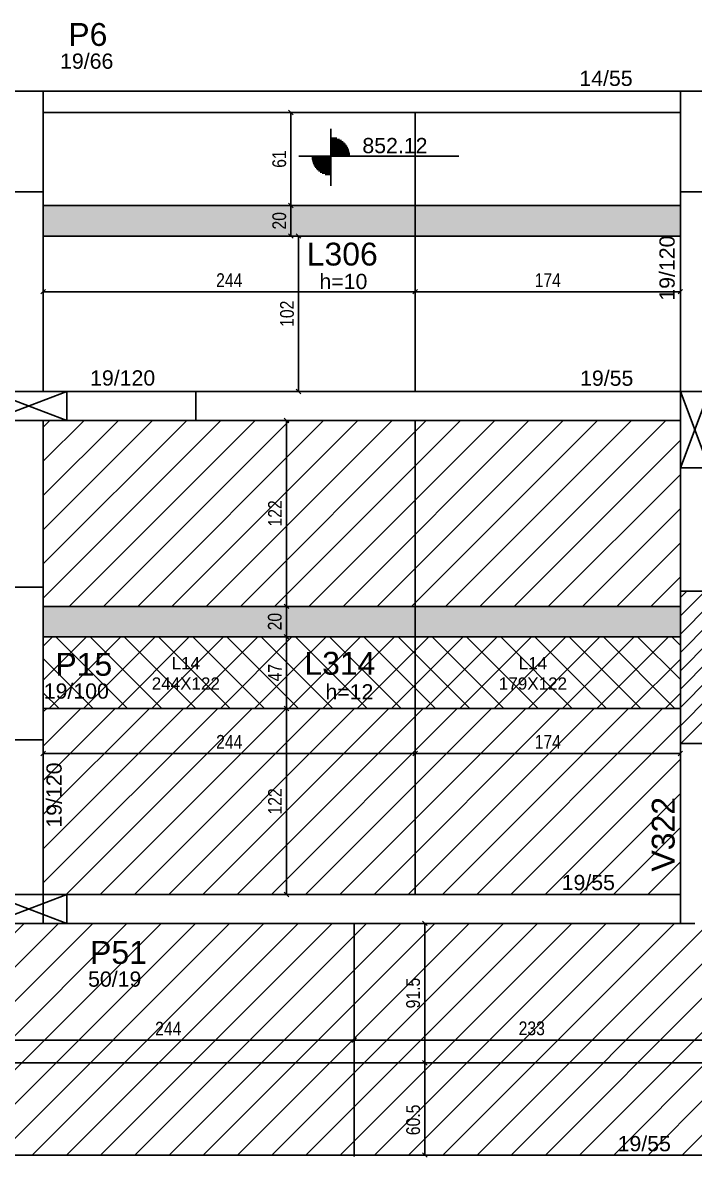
# Model space of a CAD drawing. Header units: millimetres. Extents: x 2659 to 6265, y 1520 to 2860.
# Drawn here: x 4902 to 5342, y 2108 to 2853 of the extents above; entities that cross this region are included whole.
import ezdxf

# ---------------------------------------------------------------- set-up
doc = ezdxf.new("R2010")
doc.units = ezdxf.units.MM
for name, color, linetype in [('1', 1, 'Continuous'), ('3', 3, 'Continuous'), ('4', 4, 'Continuous'), ('7', 7, 'Continuous'), ('AUX00', 7, 'Continuous'), ('Painéis', 200, 'Continuous')]:
    doc.layers.add(name, color=color, linetype=linetype)
doc.layers.add('Hachura', color=251, linetype='Continuous', lineweight=9)
doc.layers.add('REAPROVEITAMENTO', color=251, linetype='Continuous', lineweight=9)
doc.styles.add('COTA TECNICA-50', font='techl___.ttf', dxfattribs={"height": 9})
doc.styles.get("Standard").update_dxf_attribs({"font": 'arial.ttf'})
doc.dimstyles.new('COTA PAINEL-50', dxfattribs={"dimtxt": 9, "dimasz": 3, "dimexe": 3, "dimexo": 3, "dimgap": 3, "dimtad": 1, "dimdec": 1, "dimzin": 12, "dimdsep": 46, "dimtxsty": 'COTA TECNICA-50', "dimblk1": 'OBLIQUE', "dimblk2": 'OBLIQUE', "dimsah": 1, "dimcen": 0.9, "dimclrd": 4, "dimclre": 4, "dimclrt": 240, "dimadec": 1, "dimazin": 3, "dimtfac": 1, "dimtdec": 1, "dimtmove": 0, "dimatfit": 3, "dimfxl": 1, "dimtolj": 1, "dimtzin": 12, "dimarcsym": 0})

# ---------------------------------------------------------------- blocks, each defined once
blk = doc.blocks.new('_Oblique')
at = {"color": 0, "linetype": 'ByBlock', "lineweight": -2}
blk.add_line((-0.5, -0.5), (0.5, 0.5), dxfattribs=at)
blk = doc.blocks.new('*D116')
at = {"layer": 'Defpoints', "color": 0, "transparency": 16777216}
for p in [(5165.4, 2261.94), (5165.4, 2261.94), (5165.4, 2170.44)]:
    blk.add_point(p, dxfattribs=at)
at = {"layer": 'Painéis', "color": 4, "lineweight": -2, "transparency": 16777216}
blk.add_line((5165.4, 2170.44), (5165.4, 2261.94), dxfattribs=at)
at = {"layer": 'Painéis', "color": 4, "lineweight": -2, "transparency": 16777216, "xscale": 3, "yscale": 3, "zscale": 3}
for p, rotation in [((5165.4, 2261.94), 90), ((5165.4, 2170.44), 270)]:
    blk.add_blockref('_Oblique', p, dxfattribs=dict(at, rotation=rotation))
at = {"layer": 'Painéis', "color": 240, "transparency": 16777216, "insert": (5157.77, 2216.19), "char_height": 9, "attachment_point": 5, "rotation": 90, "style": 'COTA TECNICA-50'}
blk.add_mtext('\\A1;91.5', dxfattribs=at)
blk = doc.blocks.new('*D117')
at = {"layer": 'Defpoints', "color": 0, "transparency": 16777216}
for p in [(4875.07, 2185.32), (4875.07, 2185.32), (5119.07, 2185.32)]:
    blk.add_point(p, dxfattribs=at)
at = {"layer": 'Painéis', "color": 4, "lineweight": -2, "transparency": 16777216}
blk.add_line((5119.07, 2185.32), (4875.07, 2185.32), dxfattribs=at)
at = {"layer": 'Painéis', "color": 4, "lineweight": -2, "transparency": 16777216, "xscale": 3, "yscale": 3, "zscale": 3, "rotation": 180}
blk.add_blockref('_Oblique', (4875.07, 2185.32), dxfattribs=at)
at = {"layer": 'Painéis', "color": 4, "lineweight": -2, "transparency": 16777216, "xscale": 3, "yscale": 3, "zscale": 3}
blk.add_blockref('_Oblique', (5119.07, 2185.32), dxfattribs=at)
at = {"layer": 'Painéis', "color": 240, "transparency": 16777216, "insert": (4997.07, 2192.88), "char_height": 9, "attachment_point": 5, "style": 'COTA TECNICA-50'}
blk.add_mtext('\\A1;244', dxfattribs=at)
blk = doc.blocks.new('*D119')
at = {"layer": 'Defpoints', "color": 0, "transparency": 16777216}
for p in [(5119.07, 2185.32), (5352.07, 2185.32), (5352.07, 2185.32)]:
    blk.add_point(p, dxfattribs=at)
at = {"layer": 'Painéis', "color": 4, "lineweight": -2, "transparency": 16777216}
blk.add_line((5119.07, 2185.32), (5352.07, 2185.32), dxfattribs=at)
at = {"layer": 'Painéis', "color": 4, "lineweight": -2, "transparency": 16777216, "xscale": 3, "yscale": 3, "zscale": 3, "rotation": 180}
blk.add_blockref('_Oblique', (5119.07, 2185.32), dxfattribs=at)
at = {"layer": 'Painéis', "color": 4, "lineweight": -2, "transparency": 16777216, "xscale": 3, "yscale": 3, "zscale": 3}
blk.add_blockref('_Oblique', (5352.07, 2185.32), dxfattribs=at)
at = {"layer": 'Painéis', "color": 240, "transparency": 16777216, "insert": (5235.57, 2193.02), "char_height": 9, "attachment_point": 5, "style": 'COTA TECNICA-50'}
blk.add_mtext('\\A1;233', dxfattribs=at)
blk = doc.blocks.new('*D120')
at = {"layer": 'Defpoints', "color": 0, "transparency": 16777216}
for p in [(5165.4, 2170.44), (5165.4, 2109.94), (5165.4, 2109.94)]:
    blk.add_point(p, dxfattribs=at)
at = {"layer": 'Painéis', "color": 4, "lineweight": -2, "transparency": 16777216}
blk.add_line((5165.4, 2170.44), (5165.4, 2109.94), dxfattribs=at)
at = {"layer": 'Painéis', "color": 4, "lineweight": -2, "transparency": 16777216, "xscale": 3, "yscale": 3, "zscale": 3}
for p, rotation in [((5165.4, 2170.44), 90), ((5165.4, 2109.94), 270)]:
    blk.add_blockref('_Oblique', p, dxfattribs=dict(at, rotation=rotation))
at = {"layer": 'Painéis', "color": 240, "transparency": 16777216, "insert": (5157.8, 2132.98), "char_height": 9, "attachment_point": 5, "rotation": 90, "style": 'COTA TECNICA-50'}
blk.add_mtext('\\A1;60.5', dxfattribs=at)
blk = doc.blocks.new('*D17')
at = {"layer": 'Defpoints', "color": 0, "transparency": 16777216}
for p in [(5074.62, 2591.94), (5074.62, 2469.94), (5074.62, 2469.94)]:
    blk.add_point(p, dxfattribs=at)
at = {"layer": 'Painéis', "color": 4, "lineweight": -2, "transparency": 16777216}
blk.add_line((5074.62, 2591.94), (5074.62, 2469.94), dxfattribs=at)
at = {"layer": 'Painéis', "color": 4, "lineweight": -2, "transparency": 16777216, "xscale": 3, "yscale": 3, "zscale": 3}
for p, rotation in [((5074.62, 2591.94), 90), ((5074.62, 2469.94), 270)]:
    blk.add_blockref('_Oblique', p, dxfattribs=dict(at, rotation=rotation))
at = {"layer": 'Painéis', "color": 240, "transparency": 16777216, "insert": (5067.07, 2530.94), "char_height": 9, "attachment_point": 5, "rotation": 90, "style": 'COTA TECNICA-50'}
blk.add_mtext('\\A1;122', dxfattribs=at)
blk = doc.blocks.new('*D18')
at = {"layer": 'Defpoints', "color": 0, "transparency": 16777216}
for p in [(5074.62, 2469.94), (5074.62, 2449.94), (5074.62, 2449.94)]:
    blk.add_point(p, dxfattribs=at)
at = {"layer": 'Painéis', "color": 4, "lineweight": -2, "transparency": 16777216}
blk.add_line((5074.62, 2469.94), (5074.62, 2449.94), dxfattribs=at)
at = {"layer": 'Painéis', "color": 4, "lineweight": -2, "transparency": 16777216, "xscale": 3, "yscale": 3, "zscale": 3}
for p, rotation in [((5074.62, 2469.94), 90), ((5074.62, 2449.94), 270)]:
    blk.add_blockref('_Oblique', p, dxfattribs=dict(at, rotation=rotation))
at = {"layer": 'Painéis', "color": 240, "transparency": 16777216, "insert": (5067.03, 2459.94), "char_height": 9, "attachment_point": 5, "rotation": 90, "style": 'COTA TECNICA-50'}
blk.add_mtext('\\A1;20', dxfattribs=at)
blk = doc.blocks.new('*D19')
at = {"layer": 'Defpoints', "color": 0, "transparency": 16777216}
for p in [(5074.62, 2449.94), (5074.62, 2402.94), (5074.62, 2402.94)]:
    blk.add_point(p, dxfattribs=at)
at = {"layer": 'Painéis', "color": 4, "lineweight": -2, "transparency": 16777216}
blk.add_line((5074.62, 2449.94), (5074.62, 2402.94), dxfattribs=at)
at = {"layer": 'Painéis', "color": 4, "lineweight": -2, "transparency": 16777216, "xscale": 3, "yscale": 3, "zscale": 3}
for p, rotation in [((5074.62, 2449.94), 90), ((5074.62, 2402.94), 270)]:
    blk.add_blockref('_Oblique', p, dxfattribs=dict(at, rotation=rotation))
at = {"layer": 'Painéis', "color": 240, "transparency": 16777216, "insert": (5067.06, 2426.44), "char_height": 9, "attachment_point": 5, "rotation": 90, "style": 'COTA TECNICA-50'}
blk.add_mtext('\\A1;47', dxfattribs=at)
blk = doc.blocks.new('*D20')
at = {"layer": 'Defpoints', "color": 0, "transparency": 16777216}
for p in [(5074.62, 2402.94), (5074.62, 2280.94), (5074.62, 2280.94)]:
    blk.add_point(p, dxfattribs=at)
at = {"layer": 'Painéis', "color": 4, "lineweight": -2, "transparency": 16777216}
blk.add_line((5074.62, 2402.94), (5074.62, 2280.94), dxfattribs=at)
at = {"layer": 'Painéis', "color": 4, "lineweight": -2, "transparency": 16777216, "xscale": 3, "yscale": 3, "zscale": 3}
for p, rotation in [((5074.62, 2402.94), 90), ((5074.62, 2280.94), 270)]:
    blk.add_blockref('_Oblique', p, dxfattribs=dict(at, rotation=rotation))
at = {"layer": 'Painéis', "color": 240, "transparency": 16777216, "insert": (5067.07, 2341.94), "char_height": 9, "attachment_point": 5, "rotation": 90, "style": 'COTA TECNICA-50'}
blk.add_mtext('\\A1;122', dxfattribs=at)
blk = doc.blocks.new('*D155')
at = {"layer": 'Defpoints', "color": 0, "transparency": 16777216}
for p in [(4915.07, 2373.48), (5159.07, 2373.48), (5159.07, 2373.48)]:
    blk.add_point(p, dxfattribs=at)
at = {"layer": 'Painéis', "color": 4, "lineweight": -2, "transparency": 16777216}
blk.add_line((4915.07, 2373.48), (5159.07, 2373.48), dxfattribs=at)
at = {"layer": 'Painéis', "color": 4, "lineweight": -2, "transparency": 16777216, "xscale": 3, "yscale": 3, "zscale": 3, "rotation": 180}
blk.add_blockref('_Oblique', (4915.07, 2373.48), dxfattribs=at)
at = {"layer": 'Painéis', "color": 4, "lineweight": -2, "transparency": 16777216, "xscale": 3, "yscale": 3, "zscale": 3}
blk.add_blockref('_Oblique', (5159.07, 2373.48), dxfattribs=at)
at = {"layer": 'Painéis', "color": 240, "transparency": 16777216, "insert": (5037.07, 2381.04), "char_height": 9, "attachment_point": 5, "style": 'COTA TECNICA-50'}
blk.add_mtext('\\A1;244', dxfattribs=at)
blk = doc.blocks.new('*D21')
at = {"layer": 'Defpoints', "color": 0, "transparency": 16777216}
for p in [(5159.07, 2373.48), (5333.07, 2373.48), (5333.07, 2373.48)]:
    blk.add_point(p, dxfattribs=at)
at = {"layer": 'Painéis', "color": 4, "lineweight": -2, "transparency": 16777216}
blk.add_line((5159.07, 2373.48), (5333.07, 2373.48), dxfattribs=at)
at = {"layer": 'Painéis', "color": 4, "lineweight": -2, "transparency": 16777216, "xscale": 3, "yscale": 3, "zscale": 3, "rotation": 180}
blk.add_blockref('_Oblique', (5159.07, 2373.48), dxfattribs=at)
at = {"layer": 'Painéis', "color": 4, "lineweight": -2, "transparency": 16777216, "xscale": 3, "yscale": 3, "zscale": 3}
blk.add_blockref('_Oblique', (5333.07, 2373.48), dxfattribs=at)
at = {"layer": 'Painéis', "color": 240, "transparency": 16777216, "insert": (5246.07, 2381.04), "char_height": 9, "attachment_point": 5, "style": 'COTA TECNICA-50'}
blk.add_mtext('\\A1;174', dxfattribs=at)
blk = doc.blocks.new('*D179')
at = {"layer": 'Defpoints', "color": 0, "transparency": 16777216}
for p in [(5084.98, 2712.94), (5079.9, 2610.94), (5082.6, 2610.94)]:
    blk.add_point(p, dxfattribs=at)
at = {"layer": 'Painéis', "color": 4, "lineweight": -2, "transparency": 16777216}
for p, q in [((5081.98, 2712.94), (5079.6, 2712.94)), ((5082.6, 2712.94), (5082.6, 2610.94)), ((5082.9, 2610.94), (5085.6, 2610.94))]:
    blk.add_line(p, q, dxfattribs=at)
at = {"layer": 'Painéis', "color": 4, "lineweight": -2, "transparency": 16777216, "xscale": 3, "yscale": 3, "zscale": 3}
for p, rotation in [((5082.6, 2712.94), 90), ((5082.6, 2610.94), 270)]:
    blk.add_blockref('_Oblique', p, dxfattribs=dict(at, rotation=rotation))
at = {"layer": 'Painéis', "color": 240, "transparency": 16777216, "insert": (5075.01, 2661.94), "char_height": 9, "attachment_point": 5, "rotation": 90, "style": 'COTA TECNICA-50'}
blk.add_mtext('\\A1;102', dxfattribs=at)
blk = doc.blocks.new('*D180')
at = {"layer": 'Defpoints', "color": 0, "transparency": 16777216}
for p in [(5077.52, 2732.94), (5082.53, 2732.94), (5077.52, 2712.94)]:
    blk.add_point(p, dxfattribs=at)
at = {"layer": 'Painéis', "color": 4, "lineweight": -2, "transparency": 16777216}
for p, q in [((5079.53, 2732.94), (5074.52, 2732.94)), ((5077.52, 2712.94), (5077.52, 2732.94))]:
    blk.add_line(p, q, dxfattribs=at)
at = {"layer": 'Painéis', "color": 4, "lineweight": -2, "transparency": 16777216, "xscale": 3, "yscale": 3, "zscale": 3}
for p, rotation in [((5077.52, 2732.94), 90), ((5077.52, 2712.94), 270)]:
    blk.add_blockref('_Oblique', p, dxfattribs=dict(at, rotation=rotation))
at = {"layer": 'Painéis', "color": 240, "transparency": 16777216, "insert": (5069.93, 2722.94), "char_height": 9, "attachment_point": 5, "rotation": 90, "style": 'COTA TECNICA-50'}
blk.add_mtext('\\A1;20', dxfattribs=at)
blk = doc.blocks.new('*D35')
at = {"layer": 'Defpoints', "color": 0, "transparency": 16777216}
for p in [(5077.52, 2793.94), (5077.52, 2793.94), (5077.52, 2732.94)]:
    blk.add_point(p, dxfattribs=at)
at = {"layer": 'Painéis', "color": 4, "lineweight": -2, "transparency": 16777216}
blk.add_line((5077.52, 2732.94), (5077.52, 2793.94), dxfattribs=at)
at = {"layer": 'Painéis', "color": 4, "lineweight": -2, "transparency": 16777216, "xscale": 3, "yscale": 3, "zscale": 3}
for p, rotation in [((5077.52, 2793.94), 90), ((5077.52, 2732.94), 270)]:
    blk.add_blockref('_Oblique', p, dxfattribs=dict(at, rotation=rotation))
at = {"layer": 'Painéis', "color": 240, "transparency": 16777216, "insert": (5069.93, 2763.44), "char_height": 9, "attachment_point": 5, "rotation": 90, "style": 'COTA TECNICA-50'}
blk.add_mtext('\\A1;61', dxfattribs=at)
blk = doc.blocks.new('*D181')
at = {"layer": 'Defpoints', "color": 0, "transparency": 16777216}
for p in [(4915.07, 2676.44), (5159.07, 2676.44), (5159.07, 2676.44)]:
    blk.add_point(p, dxfattribs=at)
at = {"layer": 'Painéis', "color": 4, "lineweight": -2, "transparency": 16777216}
blk.add_line((4915.07, 2676.44), (5159.07, 2676.44), dxfattribs=at)
at = {"layer": 'Painéis', "color": 4, "lineweight": -2, "transparency": 16777216, "xscale": 3, "yscale": 3, "zscale": 3, "rotation": 180}
blk.add_blockref('_Oblique', (4915.07, 2676.44), dxfattribs=at)
at = {"layer": 'Painéis', "color": 4, "lineweight": -2, "transparency": 16777216, "xscale": 3, "yscale": 3, "zscale": 3}
blk.add_blockref('_Oblique', (5159.07, 2676.44), dxfattribs=at)
at = {"layer": 'Painéis', "color": 240, "transparency": 16777216, "insert": (5037.07, 2684), "char_height": 9, "attachment_point": 5, "style": 'COTA TECNICA-50'}
blk.add_mtext('\\A1;244', dxfattribs=at)
blk = doc.blocks.new('*D36')
at = {"layer": 'Defpoints', "color": 0, "transparency": 16777216}
for p in [(5159.07, 2676.44), (5333.07, 2676.44), (5333.07, 2676.44)]:
    blk.add_point(p, dxfattribs=at)
at = {"layer": 'Painéis', "color": 4, "lineweight": -2, "transparency": 16777216}
blk.add_line((5159.07, 2676.44), (5333.07, 2676.44), dxfattribs=at)
at = {"layer": 'Painéis', "color": 4, "lineweight": -2, "transparency": 16777216, "xscale": 3, "yscale": 3, "zscale": 3, "rotation": 180}
blk.add_blockref('_Oblique', (5159.07, 2676.44), dxfattribs=at)
at = {"layer": 'Painéis', "color": 4, "lineweight": -2, "transparency": 16777216, "xscale": 3, "yscale": 3, "zscale": 3}
blk.add_blockref('_Oblique', (5333.07, 2676.44), dxfattribs=at)
at = {"layer": 'Painéis', "color": 240, "transparency": 16777216, "insert": (5246.07, 2684), "char_height": 9, "attachment_point": 5, "style": 'COTA TECNICA-50'}
blk.add_mtext('\\A1;174', dxfattribs=at)

msp = doc.modelspace()

# ---------------------------------------------------------------- hatches: boundary and pattern name
at = {"layer": 'Hachura', "linetype": 'ByBlock'}
h = msp.add_hatch(color=256, dxfattribs=at)
h.dxf.hatch_style = 1
h.paths.add_polyline_path([(4915.07, 2712.94), (5333.07, 2712.94), (5333.07, 2732.94), (4915.07, 2732.94)])
h = msp.add_hatch(color=256, dxfattribs=at)
h.dxf.hatch_style = 1
h.paths.add_polyline_path([(4915.07, 2449.94), (5333.07, 2449.94), (5333.07, 2469.94), (4915.07, 2469.94)])
h = msp.add_hatch(dxfattribs=at)
h.set_pattern_fill('ANSI37', color=256, scale=5)
h.set_pattern_definition([(45, (-1016, -142), (-11.22532, 11.22532), []), (135, (-1016, -142), (-11.22532, -11.22532), [])])
h.paths.add_polyline_path([(5333.07, 2449.94), (4915.07, 2449.94), (4915.07, 2402.94), (5333.07, 2402.94)])
at = {"layer": 'REAPROVEITAMENTO', "linetype": 'ByBlock'}
h = msp.add_hatch(dxfattribs=at)
h.set_pattern_fill('ANSI31', color=256, scale=5, style=2)
h.set_pattern_definition([(45, (-1562.182, 667.82), (-11.22532, 11.22532), [])])
h.paths.add_polyline_path([(5333.07, 2469.94), (4915.07, 2469.94), (4915.07, 2591.94), (5333.07, 2591.94)])
h = msp.add_hatch(dxfattribs=at)
h.set_pattern_fill('ANSI31', color=256, scale=5, style=2)
h.set_pattern_definition([(45, (-1562.182, 525.82), (-11.22532, 11.22532), [])])
h.paths.add_polyline_path([(5333.07, 2402.94), (4915.07, 2402.94), (4915.07, 2280.94), (5333.07, 2280.94)])
h = msp.add_hatch(dxfattribs=at)
h.set_pattern_fill('ANSI31', color=256, scale=5, style=2)
h.set_pattern_definition([(45, (-1044.44, -25.68), (-11.22532, 11.22532), [])])
h.paths.add_polyline_path([(2939.07, 2261.94), (2939.07, 2109.94), (5352.07, 2109.94), (5352.07, 2261.94)])

# ---------------------------------------------------------------- linework, layer by layer
at = {"layer": '1', "linetype": 'Continuous'}
for p, q in [((4880.57, 2591.94), (4930.57, 2610.94)), ((4930.57, 2591.94), (4880.57, 2610.94)), ((5333.07, 2560.94), (5352.07, 2610.94)), ((5352.07, 2560.94), (5333.07, 2610.94)), ((4880.57, 2261.94), (4930.57, 2280.94)), ((4930.57, 2261.94), (4880.57, 2280.94))]:
    msp.add_line(p, q, dxfattribs=at)
at = {"layer": '3', "linetype": 'Continuous'}
for p, q in [((4915.07, 2807.94), (5333.07, 2807.94)), ((4915.07, 2793.94), (5333.07, 2793.94)), ((5103.77, 2777.75), (5103.77, 2783.25)), ((5103.77, 2777.75), (5103.77, 2752.75)), ((5103.77, 2777.14), (5107.62, 2777.14)), ((5103.77, 2776.35), (5109.52, 2776.35)), ((5103.77, 2775.55), (5110.84, 2775.55)), ((5103.77, 2774.76), (5111.88, 2774.76)), ((5103.77, 2773.97), (5112.73, 2773.97)), ((5103.77, 2773.18), (5113.43, 2773.18)), ((5103.77, 2772.38), (5114.03, 2772.38)), ((5103.77, 2771.59), (5114.54, 2771.59)), ((5103.77, 2770.8), (5114.97, 2770.8)), ((5103.77, 2770), (5115.33, 2770)), ((5091.27, 2765.25), (5082.84, 2765.25)), ((5091.27, 2765.25), (5116.27, 2765.25)), ((5103.77, 2764.45), (5091.27, 2764.45)), ((5103.77, 2763.66), (5091.37, 2763.66)), ((5103.77, 2762.87), (5091.5, 2762.87)), ((5103.77, 2769.21), (5115.63, 2769.21)), ((5103.77, 2768.42), (5115.86, 2768.42)), ((5103.77, 2767.63), (5116.04, 2767.63)), ((5103.77, 2766.83), (5116.17, 2766.83)), ((5103.77, 2766.04), (5116.27, 2766.04)), ((5116.27, 2765.25), (5187.69, 2765.25)), ((5103.77, 2762.08), (5091.68, 2762.08)), ((5103.77, 2761.28), (5091.92, 2761.28)), ((5103.77, 2760.49), (5092.21, 2760.49)), ((5103.77, 2759.7), (5092.57, 2759.7)), ((5103.77, 2758.9), (5093, 2758.9)), ((5103.77, 2758.11), (5093.51, 2758.11)), ((5103.77, 2757.32), (5094.11, 2757.32)), ((5103.77, 2756.53), (5094.82, 2756.53)), ((5103.77, 2755.73), (5095.66, 2755.73)), ((5103.77, 2754.94), (5096.7, 2754.94)), ((5103.77, 2754.15), (5098.02, 2754.15)), ((5103.77, 2753.35), (5099.92, 2753.35)), ((5103.77, 2752.75), (5103.77, 2745.88)), ((5015.07, 2591.94), (5015.07, 2610.94)), ((5333.07, 2463.68), (5349.33, 2479.94)), ((5333.07, 2475.7), (5337.3, 2479.94)), ((5333.07, 2451.66), (5352.07, 2470.66)), ((5333.07, 2439.64), (5352.07, 2458.64)), ((5333.07, 2427.62), (5352.07, 2446.62)), ((5333.07, 2415.6), (5352.07, 2434.6)), ((5333.07, 2403.58), (5352.07, 2422.58)), ((5333.07, 2391.56), (5352.07, 2410.56)), ((5333.47, 2379.94), (5352.07, 2398.53))]:
    msp.add_line(p, q, dxfattribs=at)
for points in [[(4915.07, 2610.94), (4915.07, 2741.94)], [(5333.07, 2741.94), (5333.07, 2610.94)], [(5333.07, 2610.94), (4915.07, 2610.94)], [(4915.07, 2591.94), (5333.07, 2591.94)], [(4915.07, 2482.44), (4915.07, 2591.94)], [(5333.07, 2591.94), (5333.07, 2479.94)], [(4915.07, 2261.94), (4915.07, 2382.44)], [(5333.07, 2379.94), (5333.07, 2261.94)], [(5333.07, 2280.94), (4915.07, 2280.94)], [(4478.07, 2261.94), (4905.57, 2261.94)], [(4905.57, 2261.94), (5342.57, 2261.94)], [(4905.57, 2109.94), (4478.07, 2109.94)], [(5352.07, 2109.94), (4905.57, 2109.94)]]:
    msp.add_lwpolyline(points, dxfattribs=at)
at = {"layer": '7', "linetype": 'Continuous'}
for points in [[(4896.07, 2741.94), (4915.07, 2741.94), (4915.07, 2807.94), (4896.07, 2807.94), (4896.07, 2741.94)], [(5333.07, 2741.94), (5352.07, 2741.94), (5352.07, 2807.94), (5333.07, 2807.94), (5333.07, 2741.94)], [(4880.57, 2591.94), (4930.57, 2591.94), (4930.57, 2610.94), (4880.57, 2610.94), (4880.57, 2591.94)], [(5333.07, 2560.94), (5352.07, 2560.94), (5352.07, 2610.94), (5333.07, 2610.94), (5333.07, 2560.94)], [(4896.07, 2382.44), (4915.07, 2382.44), (4915.07, 2482.44), (4896.07, 2482.44), (4896.07, 2382.44)], [(5333.07, 2379.94), (5352.07, 2379.94), (5352.07, 2479.94), (5333.07, 2479.94), (5333.07, 2379.94)], [(4880.57, 2261.94), (4930.57, 2261.94), (4930.57, 2280.94), (4880.57, 2280.94), (4880.57, 2261.94)]]:
    msp.add_lwpolyline(points, dxfattribs=at)
at = {"layer": 'Painéis'}
for p, q in [((5159.07, 2610.94), (5159.07, 2793.94)), ((4915.07, 2732.94), (5333.07, 2732.94)), ((4915.07, 2712.94), (5333.07, 2712.94)), ((5159.07, 2280.94), (5159.07, 2591.94)), ((4915.07, 2469.94), (5333.07, 2469.94)), ((4915.07, 2449.94), (5333.07, 2449.94)), ((4915.07, 2402.94), (5333.07, 2402.94)), ((5119.07, 2261.94), (5119.07, 2109.01)), ((2939.07, 2170.44), (6078.07, 2170.44))]:
    msp.add_line(p, q, dxfattribs=at)

# ---------------------------------------------------------------- texts
at = {"layer": '3', "linetype": 'Continuous'}
for s, p in [('19/66', (4926.09, 2822.71)), ('14/55', (5266.79, 2811.43)), ('852.12', (5124.43, 2767.31)), ('h=10', (5096.25, 2678.16)), ('19/120', (4945.78, 2614.83)), ('19/55', (5267.26, 2614.69)), ('19/100', (4915.39, 2409.39)), ('h=12', (5100.19, 2408.86)), ('19/55', (5255.19, 2283.75)), ('50/19', (4944.46, 2220.38)), ('19/55', (5291.9, 2112.41))]:
    msp.add_text(s, height=10, dxfattribs=at).set_placement(p)
for p in [(5329.32, 2670.53), (4927.14, 2324.77)]:
    msp.add_text('19/120', height=10, rotation=90, dxfattribs=at).set_placement(p)
at = {"layer": '4', "linetype": 'Continuous'}
for s, p in [('P6', (4931.5, 2837.71)), ('L306', (5087.92, 2693.59)), ('P15', (4923.02, 2424.39)), ('L314', (5086.39, 2425.11)), ('P51', (4945.79, 2235.38))]:
    msp.add_text(s, height=15, dxfattribs=at).set_placement(p)
msp.add_text('V322', height=15, rotation=90, dxfattribs=at).set_placement((5329.32, 2295.94))
at = {"layer": 'AUX00', "char_height": 8, "attachment_point": 1}
for s, insert in [('\\pxqc;L14^J244X122', (4947.04, 2436.65)), ('\\pxqc;L14^J179X122', (5174.79, 2436.65))]:
    msp.add_mtext_dynamic_manual_height_columns(s, width=123.1041, gutter_width=12.5, heights=[0], dxfattribs=dict(at, insert=insert))

# ---------------------------------------------------------------- dimensions: what is measured, and where the dimension line sits
at = {"layer": 'Painéis'}
for base, p1, p2, picture, middle in [((5077.52, 2793.94), (5077.52, 2732.94), (5077.52, 2793.94), '*D35', (5069.93, 2763.44)), ((5077.52, 2732.94), (5077.52, 2712.94), (5082.53, 2732.94), '*D180', (5069.93, 2722.94)), ((5082.6, 2610.94), (5084.98, 2712.94), (5079.9, 2610.94), '*D179', (5075.01, 2661.94)), ((5074.62, 2469.94), (5074.62, 2591.94), (5074.62, 2469.94), '*D17', (5067.07, 2530.94)), ((5074.62, 2449.94), (5074.62, 2469.94), (5074.62, 2449.94), '*D18', (5067.03, 2459.94)), ((5074.62, 2402.94), (5074.62, 2449.94), (5074.62, 2402.94), '*D19', (5067.06, 2426.44)), ((5074.62, 2280.94), (5074.62, 2402.94), (5074.62, 2280.94), '*D20', (5067.07, 2341.94)), ((5165.4, 2261.94), (5165.4, 2170.44), (5165.4, 2261.94), '*D116', (5157.77, 2216.19))]:
    dim = msp.add_linear_dim(base=base, p1=p1, p2=p2, angle=90, dimstyle='COTA PAINEL-50', dxfattribs=at)
    dim.commit()
    dim.dimension.update_dxf_attribs({"geometry": picture, "text_midpoint": middle})
for base, p1, p2, picture, middle in [((5159.07, 2676.44), (4915.07, 2676.44), (5159.07, 2676.44), '*D181', (5037.07, 2684)), ((5333.07, 2676.44), (5159.07, 2676.44), (5333.07, 2676.44), '*D36', (5246.07, 2684)), ((5159.07, 2373.48), (4915.07, 2373.48), (5159.07, 2373.48), '*D155', (5037.07, 2381.04)), ((5333.07, 2373.48), (5159.07, 2373.48), (5333.07, 2373.48), '*D21', (5246.07, 2381.04)), ((4875.07, 2185.32), (5119.07, 2185.32), (4875.07, 2185.32), '*D117', (4997.07, 2192.88)), ((5352.07, 2185.32), (5119.07, 2185.32), (5352.07, 2185.32), '*D119', (5235.57, 2193.02))]:
    dim = msp.add_linear_dim(base=base, p1=p1, p2=p2, dimstyle='COTA PAINEL-50', dxfattribs=at)
    dim.commit()
    dim.dimension.update_dxf_attribs({"geometry": picture, "text_midpoint": middle})
dim = msp.add_linear_dim(base=(5165.4, 2109.94), p1=(5165.4, 2170.44), p2=(5165.4, 2109.94), angle=90, dimstyle='COTA PAINEL-50', dxfattribs=at)
dim.commit()
dim.dimension.update_dxf_attribs({"geometry": '*D120', "text_midpoint": (5165.4, 2132.98), "dimtype": 160})

doc.saveas('drawing.dxf')
